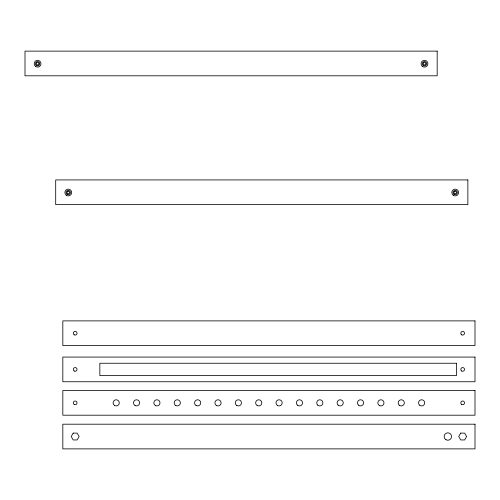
<?xml version="1.0" encoding="UTF-8"?>
<svg xmlns="http://www.w3.org/2000/svg" width="500" height="500" viewBox="0 0 500 500"><rect width="100%" height="100%" fill="white"/><g stroke="black" fill="none" stroke-linecap="round" stroke-linejoin="round"><path stroke-width="0.75" d="M36.681 62.713L36.269 64L37.181 65.006L38.506 64.719L38.919 63.425L38.006 62.419L36.681 62.713M67.375 191.519L66.963 192.812L67.875 193.812L69.2 193.525L69.612 192.231L68.7 191.231L67.375 191.519M423.6 62.713L423.188 64L424.1 65.006L425.425 64.719L425.838 63.425L424.925 62.419L423.6 62.713M454.294 191.519L453.881 192.812L454.794 193.812L456.119 193.525L456.531 192.231L455.619 191.231L454.294 191.519M73.194 433.113L71.219 436.531L73.194 439.956L77.138 439.956L79.112 436.531L77.138 433.113L73.194 433.113M460.688 433.113L458.713 436.531L460.688 439.956L464.631 439.956L466.606 436.531L464.631 433.113L460.688 433.113M437.175 51.125L25 51.125L25 75.806L437.175 75.806L437.175 51.125M467.869 179.931L55.694 179.931L55.694 204.613L467.869 204.613L467.869 179.931M475 320.887L62.825 320.887L62.825 345.569L475 345.569L475 320.887M475 357.075L62.825 357.075L62.825 381.756L475 381.756L475 357.075M456.488 363.244L99.844 363.244L99.844 375.588L456.488 375.588L456.488 363.244M475 390.513L62.825 390.513L62.825 415.194L475 415.194L475 390.513M475 424.194L62.825 424.194L62.825 448.875L475 448.875L475 424.194M66.319 195.287A3.394 3.394 0 0 0 71.669 192.85A3.394 3.394 0 0 0 66.881 189.431A3.394 3.394 0 0 0 66.319 195.287M67.031 194.281A2.163 2.163 0 0 0 70.438 192.731A2.163 2.163 0 0 0 67.394 190.556A2.163 2.163 0 0 0 67.031 194.281M453.237 195.287A3.394 3.394 0 0 0 458.581 192.85A3.394 3.394 0 0 0 453.8 189.431A3.394 3.394 0 0 0 453.237 195.287M453.95 194.281A2.163 2.163 0 0 0 457.356 192.731A2.163 2.163 0 0 0 454.312 190.556A2.163 2.163 0 0 0 453.95 194.281M446 439.738A3.7 3.7 0 0 0 451.55 436.531A3.7 3.7 0 0 0 446 433.325A3.7 3.7 0 0 0 446 439.738M155.381 405.525A3.088 3.088 0 0 0 160.006 402.85A3.088 3.088 0 0 0 155.381 400.181A3.088 3.088 0 0 0 155.381 405.525M114.656 405.525A3.088 3.088 0 0 0 119.281 402.85A3.088 3.088 0 0 0 114.656 400.181A3.088 3.088 0 0 0 114.656 405.525M338.1 405.131A3.088 3.088 0 0 0 343.194 403.512A3.088 3.088 0 0 0 339.25 399.913A3.088 3.088 0 0 0 338.1 405.131M317.738 405.131A3.088 3.088 0 0 0 322.831 403.512A3.088 3.088 0 0 0 318.888 399.913A3.088 3.088 0 0 0 317.738 405.131M216.462 405.525A3.088 3.088 0 0 0 221.094 402.85A3.088 3.088 0 0 0 216.462 400.181A3.088 3.088 0 0 0 216.462 405.525M236.825 405.525A3.088 3.088 0 0 0 241.456 402.85A3.088 3.088 0 0 0 236.825 400.181A3.088 3.088 0 0 0 236.825 405.525M277.55 405.525A3.088 3.088 0 0 0 282.181 402.85A3.088 3.088 0 0 0 277.55 400.181A3.088 3.088 0 0 0 277.55 405.525M196.106 405.525A3.088 3.088 0 0 0 200.731 402.85A3.088 3.088 0 0 0 196.106 400.181A3.088 3.088 0 0 0 196.106 405.525M175.744 405.525A3.088 3.088 0 0 0 180.369 402.85A3.088 3.088 0 0 0 175.744 400.181A3.088 3.088 0 0 0 175.744 405.525M135.019 405.525A3.088 3.088 0 0 0 139.644 402.85A3.088 3.088 0 0 0 135.019 400.181A3.088 3.088 0 0 0 135.019 405.525M74.237 404.456A1.85 1.85 0 0 0 77.019 402.85A1.85 1.85 0 0 0 74.237 401.25A1.85 1.85 0 0 0 74.237 404.456M461.731 404.456A1.85 1.85 0 0 0 464.513 402.85A1.85 1.85 0 0 0 461.731 401.25A1.85 1.85 0 0 0 461.731 404.456M419.544 405.131A3.088 3.088 0 0 0 424.637 403.512A3.088 3.088 0 0 0 420.694 399.913A3.088 3.088 0 0 0 419.544 405.131M399.181 405.131A3.088 3.088 0 0 0 404.275 403.512A3.088 3.088 0 0 0 400.331 399.913A3.088 3.088 0 0 0 399.181 405.131M379.363 405.525A3.088 3.088 0 0 0 383.988 402.85A3.088 3.088 0 0 0 379.363 400.181A3.088 3.088 0 0 0 379.363 405.525M358.462 405.131A3.088 3.088 0 0 0 363.556 403.512A3.088 3.088 0 0 0 359.606 399.913A3.088 3.088 0 0 0 358.462 405.131M297.375 405.131A3.088 3.088 0 0 0 302.469 403.512A3.088 3.088 0 0 0 298.525 399.913A3.088 3.088 0 0 0 297.375 405.131M257.188 405.525A3.088 3.088 0 0 0 261.819 402.85A3.088 3.088 0 0 0 257.188 400.181A3.088 3.088 0 0 0 257.188 405.525M461.731 371.019A1.85 1.85 0 0 0 464.513 369.412A1.85 1.85 0 0 0 461.731 367.812A1.85 1.85 0 0 0 461.731 371.019M74.237 371.019A1.85 1.85 0 0 0 77.019 369.412A1.85 1.85 0 0 0 74.237 367.812A1.85 1.85 0 0 0 74.237 371.019M461.731 334.831A1.85 1.85 0 0 0 464.513 333.225A1.85 1.85 0 0 0 461.731 331.625A1.85 1.85 0 0 0 461.731 334.831M74.237 334.831A1.85 1.85 0 0 0 77.019 333.225A1.85 1.85 0 0 0 74.237 331.625A1.85 1.85 0 0 0 74.237 334.831M422.544 66.475A3.394 3.394 0 0 0 427.894 64.044A3.394 3.394 0 0 0 423.106 60.625A3.394 3.394 0 0 0 422.544 66.475M423.256 65.475A2.163 2.163 0 0 0 426.662 63.925A2.163 2.163 0 0 0 423.619 61.75A2.163 2.163 0 0 0 423.256 65.475M35.625 66.475A3.394 3.394 0 0 0 40.975 64.044A3.394 3.394 0 0 0 36.188 60.625A3.394 3.394 0 0 0 35.625 66.475M36.337 65.475A2.163 2.163 0 0 0 39.744 63.925A2.163 2.163 0 0 0 36.7 61.75A2.163 2.163 0 0 0 36.337 65.475"/></g></svg>
